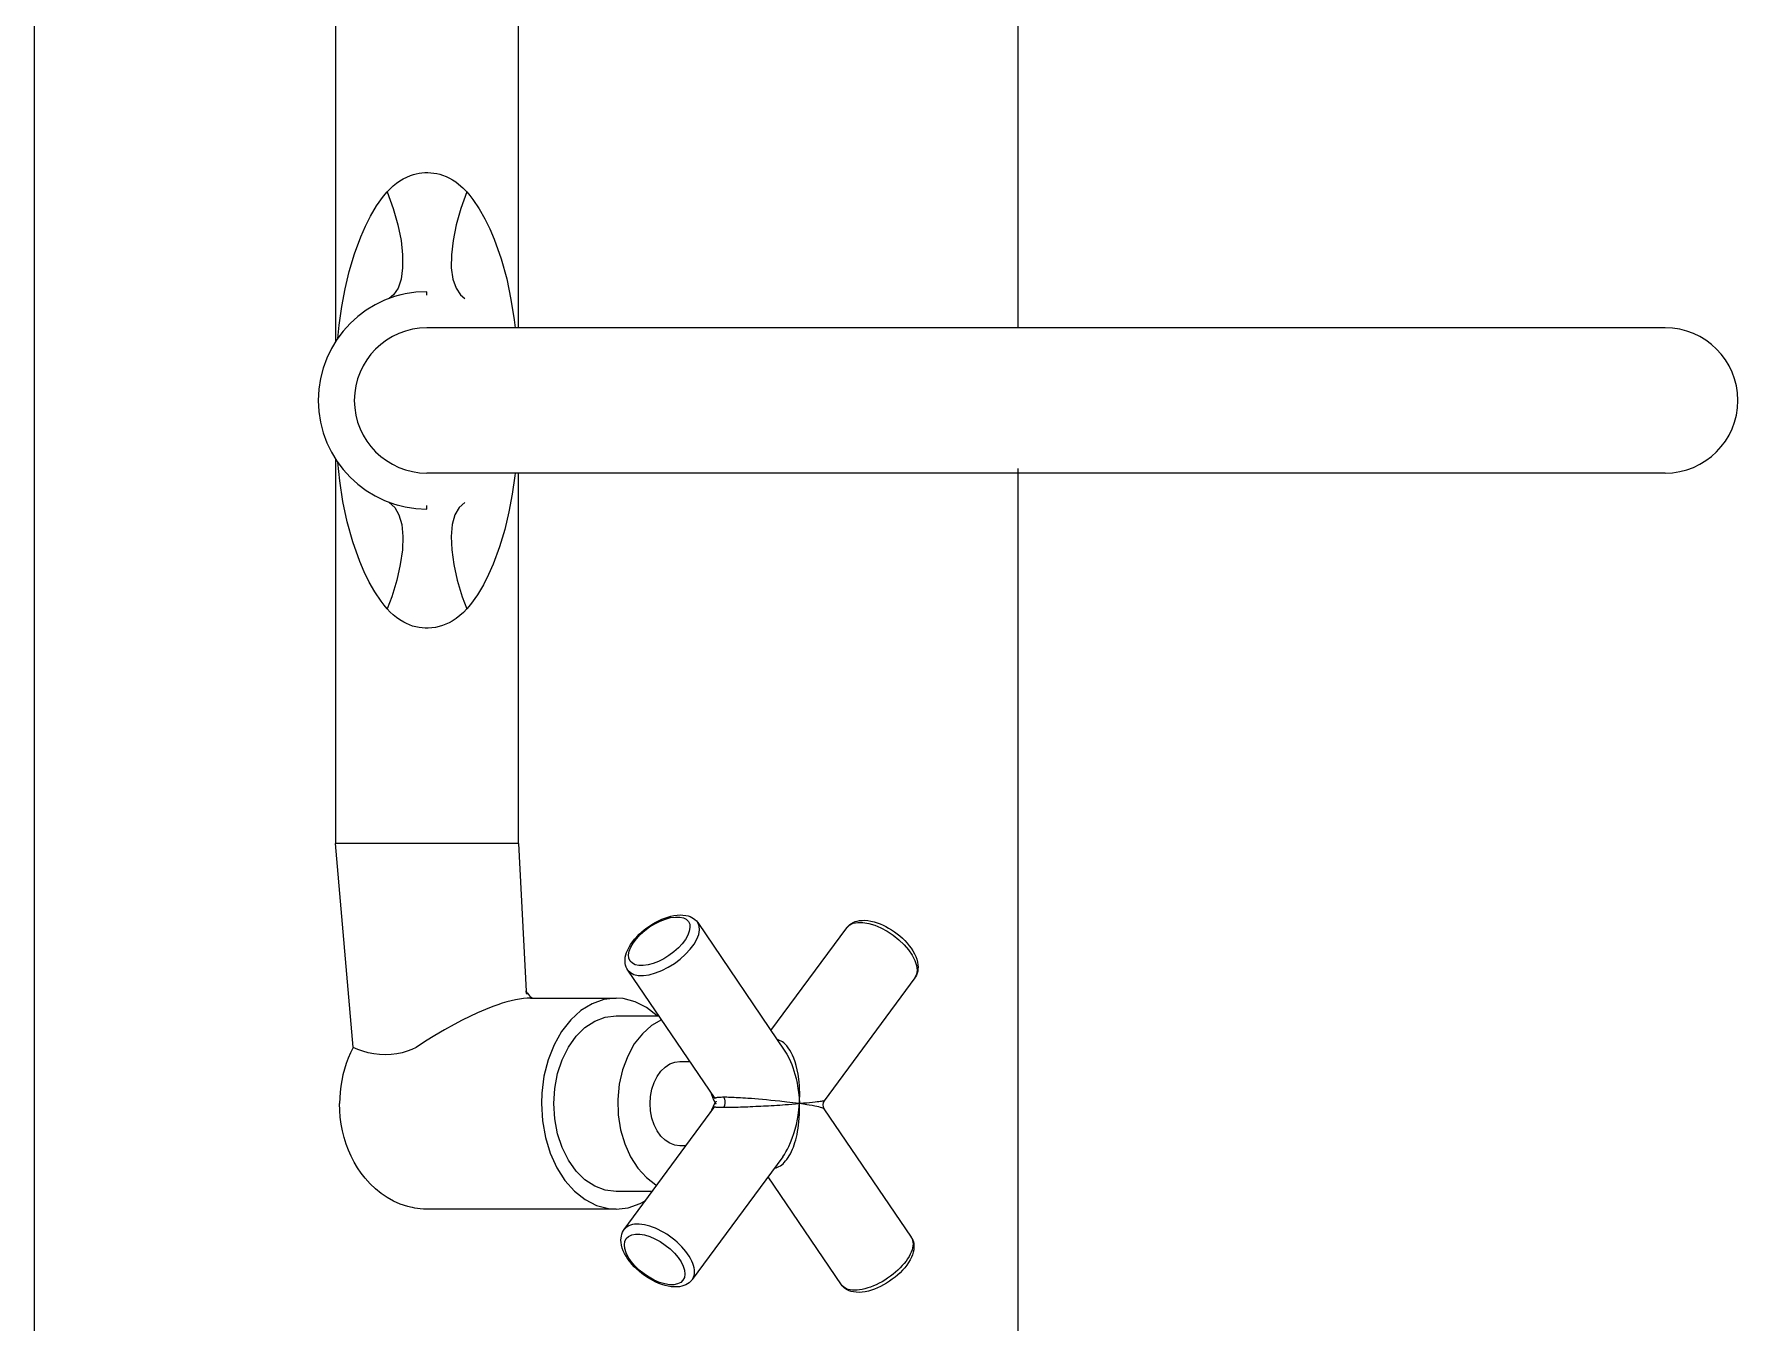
# Model space of a CAD drawing. Header units: inches. Extents: x 2 to 116, y 2 to 108.
# Drawn here: x 47.6701 to 47.913, y 44.6621 to 44.8454 of the extents above; entities that cross this region are included whole.
import ezdxf

# ---------------------------------------------------------------- set-up
doc = ezdxf.new("R2010")
doc.units = ezdxf.units.IN
doc.header["$MEASUREMENT"] = 0
doc.layers.add('14 LOUÇAS - METAIS - BANCADAS', color=252, linetype='Continuous', lineweight=9)
doc.layers.add('PLANTA TUGS_TUES', color=7, linetype='Continuous')

# ---------------------------------------------------------------- blocks, each defined once
blk = doc.blocks.new('CUBA COZ. 02')
at = {"layer": '14 LOUÇAS - METAIS - BANCADAS', "ltscale": 3.5}
for p, q in [((-0.01033, 0.21245), (-0.01033, 0.03645)), ((0.01032, 0.03645), (0.01032, 0.21245)), ((-0.19532, 0.12042), (-0.01033, 0.12042)), ((0.00968, 0.12042), (0.19468, 0.12042)), ((0.07682, 0.10438), (0.07718, 0.1047)), ((0.07718, 0.1047), (0.07754, 0.105)), ((0.0774, 0.10427), (0.07814, 0.10491)), ((0.07754, 0.105), (0.07791, 0.10527)), ((0.07791, 0.10527), (0.07829, 0.10552)), ((0.07814, 0.10491), (0.07889, 0.10542)), ((0.07829, 0.10552), (0.07868, 0.10574)), ((0.07868, 0.10574), (0.07907, 0.10592)), ((0.07889, 0.10542), (0.07964, 0.1058)), ((0.07907, 0.10592), (0.07947, 0.10607)), ((0.07947, 0.10607), (0.07987, 0.10618)), ((0.07964, 0.1058), (0.08035, 0.10604)), ((0.07987, 0.10618), (0.08026, 0.10624)), ((0.08026, 0.10624), (0.08059, 0.10626)), ((0.08035, 0.10604), (0.081, 0.10612)), ((0.08059, 0.10626), (0.0809, 0.10624)), ((0.0809, 0.10624), (0.08118, 0.1062)), ((0.081, 0.10612), (0.08158, 0.10604)), ((0.08118, 0.1062), (0.08144, 0.10612)), ((0.08144, 0.10612), (0.08171, 0.10602)), ((0.08158, 0.10604), (0.08207, 0.1058)), ((0.08171, 0.10602), (0.08195, 0.10589)), ((0.08195, 0.10589), (0.08204, 0.10583)), ((0.08204, 0.10583), (0.0821, 0.10579)), ((0.08207, 0.1058), (0.0821, 0.10579)), ((0.0821, 0.10579), (0.09958, 0.0929)), ((0.10073, 0.09288), (0.119, 0.10528)), ((0.119, 0.10528), (0.11906, 0.10532)), ((0.119, 0.10528), (0.11902, 0.10529)), ((0.11902, 0.10529), (0.11922, 0.1054)), ((0.11906, 0.10532), (0.11918, 0.10539)), ((0.11918, 0.10539), (0.11941, 0.10549)), ((0.11922, 0.1054), (0.11944, 0.10548)), ((0.11941, 0.10549), (0.11965, 0.10558)), ((0.11944, 0.10548), (0.11968, 0.10553)), ((0.11965, 0.10558), (0.1199, 0.10564)), ((0.11968, 0.10553), (0.11994, 0.10555)), ((0.1199, 0.10564), (0.12018, 0.10567)), ((0.11994, 0.10555), (0.12021, 0.10553)), ((0.12018, 0.10567), (0.12047, 0.10567)), ((0.12021, 0.10553), (0.1205, 0.10548)), ((0.12047, 0.10567), (0.12079, 0.10564)), ((0.1205, 0.10548), (0.12079, 0.1054)), ((0.12079, 0.10564), (0.12112, 0.10557)), ((0.12079, 0.1054), (0.1211, 0.10529)), ((0.1211, 0.10529), (0.12141, 0.10515)), ((0.12112, 0.10557), (0.12148, 0.10547)), ((0.12141, 0.10515), (0.12173, 0.10497)), ((0.12148, 0.10547), (0.12185, 0.10532)), ((0.12173, 0.10497), (0.12206, 0.10477)), ((0.12185, 0.10532), (0.12223, 0.10512)), ((0.12206, 0.10477), (0.12238, 0.10455)), ((0.12223, 0.10512), (0.12261, 0.1049)), ((0.12238, 0.10455), (0.12271, 0.10429)), ((0.12261, 0.1049), (0.12299, 0.10464)), ((0.12299, 0.10464), (0.12335, 0.10435)), ((0.0748, 0.10165), (0.07503, 0.10207)), ((0.07503, 0.10207), (0.07529, 0.10249)), ((0.07529, 0.10249), (0.07556, 0.1029)), ((0.07546, 0.10185), (0.07604, 0.10272)), ((0.07556, 0.1029), (0.07585, 0.10329)), ((0.07585, 0.10329), (0.07616, 0.10367)), ((0.07604, 0.10272), (0.07669, 0.10354)), ((0.07616, 0.10367), (0.07649, 0.10403)), ((0.07649, 0.10403), (0.07682, 0.10438)), ((0.07669, 0.10354), (0.0774, 0.10427)), ((0.12271, 0.10429), (0.12303, 0.10401)), ((0.12303, 0.10401), (0.12335, 0.10371)), ((0.12335, 0.10435), (0.1237, 0.10404)), ((0.12335, 0.10371), (0.12367, 0.10339)), ((0.12367, 0.10339), (0.12397, 0.10305)), ((0.1237, 0.10404), (0.12405, 0.1037)), ((0.12397, 0.10305), (0.12427, 0.10269)), ((0.12405, 0.1037), (0.12437, 0.10335)), ((0.12427, 0.10269), (0.12455, 0.10232)), ((0.12437, 0.10335), (0.12469, 0.10298)), ((0.12455, 0.10232), (0.12482, 0.10193)), ((0.12469, 0.10298), (0.12498, 0.10259)), ((0.12498, 0.10259), (0.12526, 0.10219)), ((0.12526, 0.10219), (0.12553, 0.10178)), ((0.07404, 0.09955), (0.07414, 0.09999)), ((0.07414, 0.09999), (0.07428, 0.10043)), ((0.07428, 0.10043), (0.07444, 0.10088)), ((0.07436, 0.09924), (0.07462, 0.10011)), ((0.07444, 0.10088), (0.07462, 0.10129)), ((0.07462, 0.10129), (0.07467, 0.10139)), ((0.07462, 0.10011), (0.07498, 0.10096)), ((0.07467, 0.10139), (0.0748, 0.10165)), ((0.07498, 0.10096), (0.07546, 0.10185)), ((0.12482, 0.10193), (0.12508, 0.10153)), ((0.12508, 0.10153), (0.12532, 0.10113)), ((0.12532, 0.10113), (0.12554, 0.10072)), ((0.12553, 0.10178), (0.12577, 0.10136)), ((0.12554, 0.10072), (0.12574, 0.10031)), ((0.12574, 0.10031), (0.12592, 0.0999)), ((0.12577, 0.10136), (0.12599, 0.10093)), ((0.12592, 0.0999), (0.12608, 0.09949)), ((0.12599, 0.10093), (0.12619, 0.1005)), ((0.12619, 0.1005), (0.12637, 0.10006)), ((0.12637, 0.10006), (0.12652, 0.09963)), ((0.12652, 0.09963), (0.12664, 0.09919)), ((0.07393, 0.0987), (0.07397, 0.09912)), ((0.07394, 0.09831), (0.07393, 0.0987)), ((0.07397, 0.09794), (0.07394, 0.09831)), ((0.07397, 0.09912), (0.07404, 0.09955)), ((0.07403, 0.09761), (0.07397, 0.09794)), ((0.07412, 0.09731), (0.07403, 0.09761)), ((0.07424, 0.09703), (0.07412, 0.09731)), ((0.07422, 0.09768), (0.07423, 0.09842)), ((0.07435, 0.09704), (0.07422, 0.09768)), ((0.07423, 0.09842), (0.07436, 0.09924)), ((0.12608, 0.09949), (0.12621, 0.09909)), ((0.12621, 0.09909), (0.12632, 0.0987)), ((0.12632, 0.0987), (0.12641, 0.09831)), ((0.12641, 0.09831), (0.12647, 0.09794)), ((0.12647, 0.09794), (0.12651, 0.09758)), ((0.12651, 0.09758), (0.12652, 0.09724)), ((0.12652, 0.09724), (0.12651, 0.09692)), ((0.12664, 0.09919), (0.12674, 0.09875)), ((0.12674, 0.09875), (0.1268, 0.09832)), ((0.12682, 0.09747), (0.12678, 0.09708)), ((0.1268, 0.09832), (0.12683, 0.09789)), ((0.12683, 0.09789), (0.12682, 0.09747)), ((0.07437, 0.09679), (0.07424, 0.09703)), ((0.07461, 0.09651), (0.07435, 0.09704)), ((0.07453, 0.09657), (0.07437, 0.09679)), ((0.0747, 0.09637), (0.07453, 0.09657)), ((0.07498, 0.09613), (0.07461, 0.09651)), ((0.0749, 0.09619), (0.0747, 0.09637)), ((0.07498, 0.09613), (0.0749, 0.09619)), ((0.08961, 0.08534), (0.07498, 0.09613)), ((0.12574, 0.09535), (0.11039, 0.08493)), ((0.1259, 0.09548), (0.12574, 0.09535)), ((0.12579, 0.09539), (0.12574, 0.09535)), ((0.126, 0.09555), (0.12579, 0.09539)), ((0.12606, 0.09565), (0.1259, 0.09548)), ((0.12619, 0.09575), (0.126, 0.09555)), ((0.1262, 0.09585), (0.12606, 0.09565)), ((0.12634, 0.09596), (0.12619, 0.09575)), ((0.12632, 0.09608), (0.1262, 0.09585)), ((0.12641, 0.09633), (0.12632, 0.09608)), ((0.12648, 0.09619), (0.12634, 0.09596)), ((0.12647, 0.09661), (0.12641, 0.09633)), ((0.12651, 0.09692), (0.12647, 0.09661)), ((0.1266, 0.09645), (0.12648, 0.09619)), ((0.1267, 0.09675), (0.1266, 0.09645)), ((0.12678, 0.09708), (0.1267, 0.09675)), ((0.09958, 0.0929), (0.0996, 0.09286)), ((0.0996, 0.09286), (0.09963, 0.09277)), ((0.09963, 0.09277), (0.09966, 0.09262)), ((0.09966, 0.09262), (0.09968, 0.09249)), ((0.09968, 0.09249), (0.09971, 0.09233)), ((0.09971, 0.09233), (0.09973, 0.09214)), ((0.10053, 0.0924), (0.10047, 0.09216)), ((0.10058, 0.09258), (0.10053, 0.0924)), ((0.10062, 0.0927), (0.10058, 0.09258)), ((0.10066, 0.09279), (0.10062, 0.0927)), ((0.1007, 0.09285), (0.10066, 0.09279)), ((0.10073, 0.09288), (0.1007, 0.09285)), ((0.09973, 0.09214), (0.09976, 0.09191)), ((0.09976, 0.09191), (0.0998, 0.09161)), ((0.0998, 0.09161), (0.09984, 0.09124)), ((0.09984, 0.09124), (0.09988, 0.09081)), ((0.09988, 0.09081), (0.09991, 0.09045)), ((0.09991, 0.09045), (0.09995, 0.08998)), ((0.09995, 0.08998), (0.1, 0.08938)), ((0.10009, 0.08998), (0.1, 0.08938)), ((0.10016, 0.09045), (0.10009, 0.08998)), ((0.10021, 0.09078), (0.10016, 0.09045)), ((0.10028, 0.09121), (0.10021, 0.09078)), ((0.10035, 0.09157), (0.10028, 0.09121)), ((0.10041, 0.09187), (0.10035, 0.09157)), ((0.10047, 0.09216), (0.10041, 0.09187)), ((0.09178, 0.08759), (0.09154, 0.08736)), ((0.09206, 0.08781), (0.09178, 0.08759)), ((0.09238, 0.08803), (0.09206, 0.08781)), ((0.09273, 0.08823), (0.09238, 0.08803)), ((0.09254, 0.08732), (0.09297, 0.0876)), ((0.09312, 0.08842), (0.09273, 0.08823)), ((0.09297, 0.0876), (0.09347, 0.08787)), ((0.09355, 0.0886), (0.09312, 0.08842)), ((0.09347, 0.08787), (0.09402, 0.08812)), ((0.09403, 0.08877), (0.09355, 0.0886)), ((0.09402, 0.08812), (0.09442, 0.08829)), ((0.09457, 0.08893), (0.09403, 0.08877)), ((0.09442, 0.08829), (0.09486, 0.08845)), ((0.09517, 0.08908), (0.09457, 0.08893)), ((0.09486, 0.08845), (0.09532, 0.08861)), ((0.09582, 0.0892), (0.09517, 0.08908)), ((0.09532, 0.08861), (0.09582, 0.08875)), ((0.09652, 0.0893), (0.09582, 0.0892)), ((0.09582, 0.08875), (0.09643, 0.08891)), ((0.09643, 0.08891), (0.09711, 0.08905)), ((0.09696, 0.08935), (0.09652, 0.0893)), ((0.09744, 0.08939), (0.09696, 0.08935)), ((0.09711, 0.08905), (0.09785, 0.08918)), ((0.09796, 0.08942), (0.09744, 0.08939)), ((0.09785, 0.08918), (0.09843, 0.08926)), ((0.09841, 0.08943), (0.09796, 0.08942)), ((0.09885, 0.08943), (0.09841, 0.08943)), ((0.09843, 0.08926), (0.09914, 0.08933)), ((0.09938, 0.08941), (0.09885, 0.08943)), ((0.09914, 0.08933), (0.1, 0.08938)), ((0.1, 0.08938), (0.09938, 0.08941)), ((0.09978, 0.08762), (0.09973, 0.08725)), ((0.09983, 0.08803), (0.09978, 0.08762)), ((0.09988, 0.08846), (0.09983, 0.08803)), ((0.09994, 0.08891), (0.09988, 0.08846)), ((0.1, 0.08938), (0.09994, 0.08891)), ((0.10076, 0.0894), (0.1, 0.08938)), ((0.1009, 0.0893), (0.1, 0.08938)), ((0.10004, 0.08883), (0.1, 0.08938)), ((0.10008, 0.08831), (0.10004, 0.08883)), ((0.10011, 0.08782), (0.10008, 0.08831)), ((0.10014, 0.08737), (0.10011, 0.08782)), ((0.10144, 0.08938), (0.10076, 0.0894)), ((0.10163, 0.0892), (0.1009, 0.0893)), ((0.10206, 0.08935), (0.10144, 0.08938)), ((0.10219, 0.08911), (0.10163, 0.0892)), ((0.1026, 0.08931), (0.10206, 0.08935)), ((0.10295, 0.08895), (0.10219, 0.08911)), ((0.10308, 0.08926), (0.1026, 0.08931)), ((0.10364, 0.08878), (0.10295, 0.08895)), ((0.10349, 0.0892), (0.10308, 0.08926)), ((0.10394, 0.08913), (0.10349, 0.0892)), ((0.10426, 0.0886), (0.10364, 0.08878)), ((0.10437, 0.08905), (0.10394, 0.08913)), ((0.10492, 0.08838), (0.10426, 0.0886)), ((0.10477, 0.08896), (0.10437, 0.08905)), ((0.10516, 0.08886), (0.10477, 0.08896)), ((0.10553, 0.08814), (0.10492, 0.08838)), ((0.10552, 0.08875), (0.10516, 0.08886)), ((0.10586, 0.08864), (0.10552, 0.08875)), ((0.10608, 0.0879), (0.10553, 0.08814)), ((0.10618, 0.08853), (0.10586, 0.08864)), ((0.10649, 0.08769), (0.10608, 0.0879)), ((0.10647, 0.08841), (0.10618, 0.08853)), ((0.10681, 0.08826), (0.10647, 0.08841)), ((0.10687, 0.08747), (0.10649, 0.08769)), ((0.10712, 0.08811), (0.10681, 0.08826)), ((0.10722, 0.08725), (0.10687, 0.08747)), ((0.10741, 0.08795), (0.10712, 0.08811)), ((0.10768, 0.08778), (0.10741, 0.08795)), ((0.10793, 0.0876), (0.10768, 0.08778)), ((0.10815, 0.08743), (0.10793, 0.0876)), ((0.07426, 0.07493), (0.09254, 0.08732)), ((0.09092, 0.08638), (0.09087, 0.08619)), ((0.091, 0.08658), (0.09092, 0.08638)), ((0.0911, 0.08678), (0.091, 0.08658)), ((0.09122, 0.08698), (0.0911, 0.08678)), ((0.09137, 0.08717), (0.09122, 0.08698)), ((0.09154, 0.08736), (0.09137, 0.08717)), ((0.09953, 0.08533), (0.09947, 0.08472)), ((0.09959, 0.08596), (0.09953, 0.08533)), ((0.09966, 0.08661), (0.09959, 0.08596)), ((0.09969, 0.08691), (0.09966, 0.08661)), ((0.09973, 0.08725), (0.09969, 0.08691)), ((0.10017, 0.08696), (0.10014, 0.08737)), ((0.1002, 0.0866), (0.10017, 0.08696)), ((0.10022, 0.08619), (0.1002, 0.0866)), ((0.10024, 0.08579), (0.10022, 0.08619)), ((0.10027, 0.08539), (0.10024, 0.08579)), ((0.10029, 0.08501), (0.10027, 0.08539)), ((0.10031, 0.08463), (0.10029, 0.08501)), ((0.10754, 0.08703), (0.10722, 0.08725)), ((0.10754, 0.08703), (0.12502, 0.07415)), ((0.10836, 0.08724), (0.10815, 0.08743)), ((0.10854, 0.08706), (0.10836, 0.08724)), ((0.1087, 0.08687), (0.10854, 0.08706)), ((0.10883, 0.08668), (0.1087, 0.08687)), ((0.10895, 0.08648), (0.10883, 0.08668)), ((0.10904, 0.08629), (0.10895, 0.08648)), ((0.10912, 0.08609), (0.10904, 0.08629)), ((0.10917, 0.0859), (0.10912, 0.08609)), ((0.10918, 0.08583), (0.10917, 0.0859)), ((0.09933, 0.08307), (0.09929, 0.08256)), ((0.09937, 0.08359), (0.09933, 0.08307)), ((0.09942, 0.08414), (0.09937, 0.08359)), ((0.09947, 0.08472), (0.09942, 0.08414)), ((0.10033, 0.08427), (0.10031, 0.08463)), ((0.10035, 0.08392), (0.10033, 0.08427)), ((0.10036, 0.08358), (0.10035, 0.08392)), ((0.10038, 0.08318), (0.10036, 0.08358)), ((0.1004, 0.08279), (0.10038, 0.08318)), ((0.10041, 0.08241), (0.1004, 0.08279)), ((0.09915, 0.0804), (0.09914, 0.0801)), ((0.09917, 0.0807), (0.09915, 0.0804)), ((0.09919, 0.08103), (0.09917, 0.0807)), ((0.09921, 0.08136), (0.09919, 0.08103)), ((0.09923, 0.08171), (0.09921, 0.08136)), ((0.09925, 0.08206), (0.09923, 0.08171)), ((0.09929, 0.08256), (0.09925, 0.08206)), ((0.10043, 0.08205), (0.10041, 0.08241)), ((0.10044, 0.08169), (0.10043, 0.08205)), ((0.10045, 0.08134), (0.10044, 0.08169)), ((0.10047, 0.08101), (0.10045, 0.08134)), ((0.10048, 0.08068), (0.10047, 0.08101)), ((0.10049, 0.08038), (0.10048, 0.08068)), ((0.10049, 0.08008), (0.10049, 0.08038)), ((0.09911, 0.07931), (0.0991, 0.07907)), ((0.0991, 0.07907), (0.0991, 0.07885)), ((0.0991, 0.07885), (0.0991, 0.07865)), ((0.09915, 0.07868), (0.0991, 0.07865)), ((0.0991, 0.07865), (0.0991, 0.07846)), ((0.0991, 0.07846), (0.09911, 0.07828)), ((0.09912, 0.07956), (0.09911, 0.07931)), ((0.09911, 0.07828), (0.09911, 0.07812)), ((0.09911, 0.07812), (0.09912, 0.07797)), ((0.09913, 0.07982), (0.09912, 0.07956)), ((0.09912, 0.07797), (0.09913, 0.07784)), ((0.09914, 0.0801), (0.09913, 0.07982)), ((0.09913, 0.07784), (0.09914, 0.07772)), ((0.09914, 0.07772), (0.09915, 0.07762)), ((0.09921, 0.07871), (0.09915, 0.07868)), ((0.09927, 0.07874), (0.09921, 0.07871)), ((0.09934, 0.07877), (0.09927, 0.07874)), ((0.09941, 0.07879), (0.09934, 0.07877)), ((0.09948, 0.07881), (0.09941, 0.07879)), ((0.09956, 0.07883), (0.09948, 0.07881)), ((0.09964, 0.07884), (0.09956, 0.07883)), ((0.09972, 0.07884), (0.09964, 0.07884)), ((0.0998, 0.07885), (0.09972, 0.07884)), ((0.09988, 0.07884), (0.0998, 0.07885)), ((0.09996, 0.07884), (0.09988, 0.07884)), ((0.10004, 0.07882), (0.09996, 0.07884)), ((0.10011, 0.07881), (0.10004, 0.07882)), ((0.10018, 0.07879), (0.10011, 0.07881)), ((0.10025, 0.07877), (0.10018, 0.07879)), ((0.10031, 0.07874), (0.10025, 0.07877)), ((0.10037, 0.07872), (0.10031, 0.07874)), ((0.10042, 0.07869), (0.10037, 0.07872)), ((0.10047, 0.07866), (0.10042, 0.07869)), ((0.10052, 0.07863), (0.10047, 0.07866)), ((0.1005, 0.0798), (0.10049, 0.08008)), ((0.10049, 0.0777), (0.1005, 0.07782)), ((0.10051, 0.07954), (0.1005, 0.0798)), ((0.1005, 0.07782), (0.10051, 0.07795)), ((0.10051, 0.07929), (0.10051, 0.07954)), ((0.10052, 0.07905), (0.10051, 0.07929)), ((0.10051, 0.07826), (0.10052, 0.07844)), ((0.10051, 0.0781), (0.10051, 0.07826)), ((0.10051, 0.07795), (0.10051, 0.0781)), ((0.10052, 0.07883), (0.10052, 0.07905)), ((0.10052, 0.07863), (0.10052, 0.07883)), ((0.10052, 0.07844), (0.10052, 0.07863)), ((0.09927, 0.0774), (0.081, 0.065)), ((0.09839, 0.07679), (0.0987, 0.07688)), ((0.0987, 0.07688), (0.09908, 0.07701)), ((0.09908, 0.07701), (0.09948, 0.07719)), ((0.09915, 0.07762), (0.09917, 0.07754)), ((0.09917, 0.07754), (0.09919, 0.07747)), ((0.09919, 0.07747), (0.09921, 0.07742)), ((0.09921, 0.07742), (0.09923, 0.0774)), ((0.09923, 0.0774), (0.09925, 0.07739)), ((0.09925, 0.07739), (0.09927, 0.07739)), ((0.09927, 0.07739), (0.09927, 0.07739)), ((0.09948, 0.07719), (0.09988, 0.0774)), ((0.09967, 0.07756), (0.0997, 0.07754)), ((0.0997, 0.07754), (0.09973, 0.07752)), ((0.09973, 0.07752), (0.09977, 0.07749)), ((0.09977, 0.07749), (0.09981, 0.07746)), ((0.09981, 0.07746), (0.09984, 0.07743)), ((0.09984, 0.07743), (0.09988, 0.0774)), ((0.09988, 0.0774), (0.09991, 0.07743)), ((0.1, 0.07732), (0.09988, 0.0774)), ((0.09991, 0.07743), (0.09995, 0.07746)), ((0.09995, 0.07746), (0.09998, 0.07749)), ((0.09998, 0.07749), (0.10002, 0.07751)), ((0.1, 0.07732), (0.10039, 0.07712)), ((0.10002, 0.07751), (0.10005, 0.07754)), ((0.10005, 0.07754), (0.10006, 0.07754)), ((0.10039, 0.07712), (0.10077, 0.07695)), ((0.10042, 0.07737), (0.10043, 0.07737)), ((0.1179, 0.06449), (0.10042, 0.07737)), ((0.10043, 0.07737), (0.10044, 0.07738)), ((0.10044, 0.07738), (0.10046, 0.07741)), ((0.10046, 0.07741), (0.10047, 0.07745)), ((0.10047, 0.07745), (0.10048, 0.07752)), ((0.10048, 0.07752), (0.10049, 0.0776)), ((0.10049, 0.0776), (0.10049, 0.0777)), ((0.10077, 0.07695), (0.10114, 0.07681)), ((0.10114, 0.07681), (0.1012, 0.0768)), ((0.07318, 0.07284), (0.07323, 0.07324)), ((0.07323, 0.07324), (0.07331, 0.07356)), ((0.07331, 0.07356), (0.07341, 0.07385)), ((0.07341, 0.07385), (0.07353, 0.07411)), ((0.07346, 0.07237), (0.07358, 0.07289)), ((0.07353, 0.07411), (0.07367, 0.07434)), ((0.07358, 0.07289), (0.07379, 0.07331)), ((0.07367, 0.07434), (0.07383, 0.07454)), ((0.07379, 0.07331), (0.0741, 0.07361)), ((0.07383, 0.07454), (0.07402, 0.07474)), ((0.07402, 0.07474), (0.07421, 0.07489)), ((0.0741, 0.07361), (0.0745, 0.07379)), ((0.07421, 0.07489), (0.07426, 0.07493)), ((0.07474, 0.07514), (0.07426, 0.07493)), ((0.07426, 0.07493), (0.07426, 0.07493)), ((0.0745, 0.07379), (0.07496, 0.07383)), ((0.0753, 0.07519), (0.07474, 0.07514)), ((0.07496, 0.07383), (0.07549, 0.07374)), ((0.07593, 0.07509), (0.0753, 0.07519)), ((0.07549, 0.07374), (0.07606, 0.07353)), ((0.07661, 0.07483), (0.07593, 0.07509)), ((0.07606, 0.07353), (0.07666, 0.07319)), ((0.07733, 0.07442), (0.07661, 0.07483)), ((0.07666, 0.07319), (0.07726, 0.07273)), ((0.07805, 0.07387), (0.07733, 0.07442)), ((0.07876, 0.07321), (0.07805, 0.07387)), ((0.07944, 0.07245), (0.07876, 0.07321)), ((0.094, 0.07241), (0.094, 0.07382)), ((0.106, 0.07326), (0.106, 0.07241)), ((0.12069, 0.07297), (0.12035, 0.07267)), ((0.12102, 0.07324), (0.12069, 0.07297)), ((0.12136, 0.07349), (0.12102, 0.07324)), ((0.1217, 0.07372), (0.12136, 0.07349)), ((0.12204, 0.07392), (0.1217, 0.07372)), ((0.12238, 0.07409), (0.12204, 0.07392)), ((0.12271, 0.07423), (0.12238, 0.07409)), ((0.12249, 0.07256), (0.12311, 0.07287)), ((0.12303, 0.07434), (0.12271, 0.07423)), ((0.12334, 0.07442), (0.12303, 0.07434)), ((0.12311, 0.07287), (0.1237, 0.07305)), ((0.12364, 0.07446), (0.12334, 0.07442)), ((0.12393, 0.07448), (0.12364, 0.07446)), ((0.1237, 0.07305), (0.12424, 0.07311)), ((0.1242, 0.07446), (0.12393, 0.07448)), ((0.12445, 0.07442), (0.1242, 0.07446)), ((0.12424, 0.07311), (0.12472, 0.07304)), ((0.12469, 0.07434), (0.12445, 0.07442)), ((0.12491, 0.07423), (0.12469, 0.07434)), ((0.12472, 0.07304), (0.12512, 0.07283)), ((0.12502, 0.07415), (0.12491, 0.07423)), ((0.12502, 0.07415), (0.1251, 0.07409)), ((0.1251, 0.07409), (0.1253, 0.07391)), ((0.1253, 0.07391), (0.12547, 0.07371)), ((0.12547, 0.07371), (0.12563, 0.07349)), ((0.12563, 0.07349), (0.12576, 0.07324)), ((0.12576, 0.07324), (0.12588, 0.07297)), ((0.12588, 0.07297), (0.12597, 0.07267)), ((0.07317, 0.07242), (0.07318, 0.07284)), ((0.0732, 0.072), (0.07317, 0.07242)), ((0.07326, 0.07156), (0.0732, 0.072)), ((0.07335, 0.07113), (0.07326, 0.07156)), ((0.07347, 0.07069), (0.07335, 0.07113)), ((0.07346, 0.07176), (0.07346, 0.07237)), ((0.07355, 0.07108), (0.07346, 0.07176)), ((0.07362, 0.07025), (0.07347, 0.07069)), ((0.07375, 0.07035), (0.07355, 0.07108)), ((0.07726, 0.07273), (0.07785, 0.07218)), ((0.07785, 0.07218), (0.07842, 0.07154)), ((0.07842, 0.07154), (0.07893, 0.07085)), ((0.07893, 0.07085), (0.07939, 0.07011)), ((0.08006, 0.07161), (0.07944, 0.07245)), ((0.08061, 0.07072), (0.08006, 0.07161)), ((0.08107, 0.06981), (0.08061, 0.07072)), ((0.09409, 0.07167), (0.094, 0.07241)), ((0.09436, 0.07096), (0.09409, 0.07167)), ((0.0948, 0.07029), (0.09436, 0.07096)), ((0.10564, 0.07096), (0.1052, 0.07029)), ((0.10591, 0.07167), (0.10564, 0.07096)), ((0.106, 0.07241), (0.10591, 0.07167)), ((0.11858, 0.07052), (0.11833, 0.07013)), ((0.11884, 0.07091), (0.11858, 0.07052)), ((0.11912, 0.07129), (0.11884, 0.07091)), ((0.11941, 0.07166), (0.11912, 0.07129)), ((0.11971, 0.07202), (0.11941, 0.07166)), ((0.12003, 0.07235), (0.11971, 0.07202)), ((0.12035, 0.07267), (0.12003, 0.07235)), ((0.1201, 0.07032), (0.12065, 0.071)), ((0.12065, 0.071), (0.12124, 0.07161)), ((0.12124, 0.07161), (0.12186, 0.07213)), ((0.12186, 0.07213), (0.12249, 0.07256)), ((0.12512, 0.07283), (0.12543, 0.07251)), ((0.12543, 0.07251), (0.12564, 0.07207)), ((0.12575, 0.07092), (0.12563, 0.07024)), ((0.12564, 0.07207), (0.12575, 0.07154)), ((0.12575, 0.07154), (0.12575, 0.07092)), ((0.12596, 0.07073), (0.12586, 0.07029)), ((0.12603, 0.07116), (0.12596, 0.07073)), ((0.12597, 0.07267), (0.12603, 0.07233)), ((0.12603, 0.07233), (0.12606, 0.07197)), ((0.12607, 0.07157), (0.12603, 0.07116)), ((0.12606, 0.07197), (0.12607, 0.07157)), ((0.07379, 0.06982), (0.07362, 0.07025)), ((0.07404, 0.0696), (0.07375, 0.07035)), ((0.07399, 0.06938), (0.07379, 0.06982)), ((0.07421, 0.06896), (0.07399, 0.06938)), ((0.07443, 0.06884), (0.07404, 0.0696)), ((0.07445, 0.06853), (0.07421, 0.06896)), ((0.07488, 0.0681), (0.07443, 0.06884)), ((0.07471, 0.06812), (0.07445, 0.06853)), ((0.07499, 0.06772), (0.07471, 0.06812)), ((0.0754, 0.0674), (0.07488, 0.0681)), ((0.07939, 0.07011), (0.07977, 0.06935)), ((0.07977, 0.06935), (0.08007, 0.06859)), ((0.08007, 0.06859), (0.08026, 0.06787)), ((0.08142, 0.06891), (0.08107, 0.06981)), ((0.08166, 0.06803), (0.08142, 0.06891)), ((0.08177, 0.06722), (0.08166, 0.06803)), ((0.08749, 0.06918), (0.08631, 0.06766)), ((0.0875, 0.06332), (0.0875, 0.06941)), ((0.08806, 0.06979), (0.08889, 0.06836)), ((0.08889, 0.06836), (0.09005, 0.06706)), ((0.0954, 0.06968), (0.0948, 0.07029)), ((0.09614, 0.06916), (0.0954, 0.06968)), ((0.097, 0.06874), (0.09614, 0.06916)), ((0.09795, 0.06842), (0.097, 0.06874)), ((0.09896, 0.06823), (0.09795, 0.06842)), ((0.1, 0.06817), (0.09896, 0.06823)), ((0.10104, 0.06823), (0.1, 0.06817)), ((0.10205, 0.06842), (0.10104, 0.06823)), ((0.103, 0.06874), (0.10205, 0.06842)), ((0.10386, 0.06916), (0.103, 0.06874)), ((0.1046, 0.06968), (0.10386, 0.06916)), ((0.1052, 0.07029), (0.1046, 0.06968)), ((0.11051, 0.06763), (0.11153, 0.06899)), ((0.11153, 0.06899), (0.11161, 0.06913)), ((0.1125, 0.06847), (0.1125, 0.06332)), ((0.11742, 0.06812), (0.11731, 0.06773)), ((0.11756, 0.06851), (0.11742, 0.06812)), ((0.11772, 0.06892), (0.11756, 0.06851)), ((0.1179, 0.06932), (0.11772, 0.06892)), ((0.11811, 0.06972), (0.1179, 0.06932)), ((0.11833, 0.07013), (0.11811, 0.06972)), ((0.11867, 0.06738), (0.11889, 0.06811)), ((0.11889, 0.06811), (0.11921, 0.06886)), ((0.11921, 0.06886), (0.11962, 0.0696)), ((0.11962, 0.0696), (0.1201, 0.07032)), ((0.12469, 0.06802), (0.12421, 0.0673)), ((0.1251, 0.06876), (0.12469, 0.06802)), ((0.12497, 0.0682), (0.12471, 0.06778)), ((0.1252, 0.06863), (0.12497, 0.0682)), ((0.12542, 0.06951), (0.1251, 0.06876)), ((0.12533, 0.06889), (0.1252, 0.06863)), ((0.12538, 0.06899), (0.12533, 0.06889)), ((0.12556, 0.0694), (0.12538, 0.06899)), ((0.12563, 0.07024), (0.12542, 0.06951)), ((0.12572, 0.06984), (0.12556, 0.0694)), ((0.12586, 0.07029), (0.12572, 0.06984)), ((0.07529, 0.06733), (0.07499, 0.06772)), ((0.0756, 0.06696), (0.07529, 0.06733)), ((0.07597, 0.06677), (0.0754, 0.0674)), ((0.07592, 0.06661), (0.0756, 0.06696)), ((0.07626, 0.06627), (0.07592, 0.06661)), ((0.07656, 0.06621), (0.07597, 0.06677)), ((0.07662, 0.06595), (0.07626, 0.06627)), ((0.07716, 0.06576), (0.07656, 0.06621)), ((0.07698, 0.06566), (0.07662, 0.06595)), ((0.07735, 0.0654), (0.07698, 0.06566)), ((0.07776, 0.06542), (0.07716, 0.06576)), ((0.08002, 0.06564), (0.07972, 0.06534)), ((0.08024, 0.06605), (0.08002, 0.06564)), ((0.08035, 0.06658), (0.08024, 0.06605)), ((0.08026, 0.06787), (0.08036, 0.06719)), ((0.08036, 0.06719), (0.08035, 0.06658)), ((0.08137, 0.06536), (0.08163, 0.06586)), ((0.08163, 0.06586), (0.08176, 0.06649)), ((0.08176, 0.06649), (0.08177, 0.06722)), ((0.0855, 0.06603), (0.08507, 0.06432)), ((0.08631, 0.06766), (0.0855, 0.06603)), ((0.09005, 0.06706), (0.09151, 0.06592)), ((0.09151, 0.06592), (0.09324, 0.06498)), ((0.10757, 0.06537), (0.10918, 0.06641)), ((0.10918, 0.06641), (0.11051, 0.06763)), ((0.11421, 0.06673), (0.11376, 0.06754)), ((0.1148, 0.06505), (0.11421, 0.06673)), ((0.11714, 0.06662), (0.11713, 0.06629)), ((0.11713, 0.06629), (0.11715, 0.06597)), ((0.11717, 0.06698), (0.11714, 0.06662)), ((0.11715, 0.06597), (0.1172, 0.06567)), ((0.11723, 0.06735), (0.11717, 0.06698)), ((0.1172, 0.06567), (0.11728, 0.0654)), ((0.11731, 0.06773), (0.11723, 0.06735)), ((0.11856, 0.0667), (0.11867, 0.06738)), ((0.11856, 0.06608), (0.11856, 0.0667)), ((0.11866, 0.06555), (0.11856, 0.06608)), ((0.12307, 0.06601), (0.12245, 0.06549)), ((0.12282, 0.06558), (0.12246, 0.06528)), ((0.12318, 0.0659), (0.12282, 0.06558)), ((0.12366, 0.06662), (0.12307, 0.06601)), ((0.12351, 0.06624), (0.12318, 0.0659)), ((0.12384, 0.06661), (0.12351, 0.06624)), ((0.12421, 0.0673), (0.12366, 0.06662)), ((0.12415, 0.06698), (0.12384, 0.06661)), ((0.12444, 0.06738), (0.12415, 0.06698)), ((0.12471, 0.06778), (0.12444, 0.06738)), ((0.07773, 0.06517), (0.07735, 0.0654)), ((0.07811, 0.06498), (0.07773, 0.06517)), ((0.07833, 0.0652), (0.07776, 0.06542)), ((0.07849, 0.06482), (0.07811, 0.06498)), ((0.07885, 0.06511), (0.07833, 0.0652)), ((0.07885, 0.06471), (0.07849, 0.06482)), ((0.07932, 0.06516), (0.07885, 0.06511)), ((0.07918, 0.06464), (0.07885, 0.06471)), ((0.0795, 0.06461), (0.07918, 0.06464)), ((0.07972, 0.06534), (0.07932, 0.06516)), ((0.0798, 0.06461), (0.0795, 0.06461)), ((0.08007, 0.06463), (0.0798, 0.06461)), ((0.08033, 0.06469), (0.08007, 0.06463)), ((0.08057, 0.06477), (0.08033, 0.06469)), ((0.0808, 0.06488), (0.08057, 0.06477)), ((0.081, 0.065), (0.0808, 0.06488)), ((0.081, 0.065), (0.08137, 0.06536)), ((0.08507, 0.06432), (0.085, 0.06332)), ((0.085, 0.06332), (0.0852, 0.0616)), ((0.085, 0.05118), (0.085, 0.06332)), ((0.08769, 0.06179), (0.0875, 0.06332)), ((0.09324, 0.06498), (0.09517, 0.06426)), ((0.09517, 0.06426), (0.09724, 0.06379)), ((0.09724, 0.06379), (0.0994, 0.06358)), ((0.0994, 0.06358), (0.10158, 0.06364)), ((0.10158, 0.06364), (0.10371, 0.06397)), ((0.10371, 0.06397), (0.10572, 0.06455)), ((0.10572, 0.06455), (0.10757, 0.06537)), ((0.1125, 0.06332), (0.11231, 0.06179)), ((0.115, 0.06332), (0.1148, 0.06505)), ((0.11492, 0.06226), (0.115, 0.06332)), ((0.115, 0.06332), (0.115, 0.03645)), ((0.11728, 0.0654), (0.11738, 0.06515)), ((0.11738, 0.06515), (0.1175, 0.06492)), ((0.1175, 0.06492), (0.11765, 0.06472)), ((0.11765, 0.06472), (0.11782, 0.06455)), ((0.11782, 0.06455), (0.1179, 0.06449)), ((0.11805, 0.06439), (0.1179, 0.06449)), ((0.11829, 0.06426), (0.11805, 0.06439)), ((0.11856, 0.06415), (0.11829, 0.06426)), ((0.11882, 0.06408), (0.11856, 0.06415)), ((0.11888, 0.06511), (0.11866, 0.06555)), ((0.1191, 0.06404), (0.11882, 0.06408)), ((0.11919, 0.06478), (0.11888, 0.06511)), ((0.11941, 0.06402), (0.1191, 0.06404)), ((0.11959, 0.06458), (0.11919, 0.06478)), ((0.11974, 0.06404), (0.11941, 0.06402)), ((0.12007, 0.06451), (0.11959, 0.06458)), ((0.12013, 0.0641), (0.11974, 0.06404)), ((0.12061, 0.06457), (0.12007, 0.06451)), ((0.12053, 0.06421), (0.12013, 0.0641)), ((0.12093, 0.06435), (0.12053, 0.06421)), ((0.1212, 0.06475), (0.12061, 0.06457)), ((0.12132, 0.06454), (0.12093, 0.06435)), ((0.12182, 0.06506), (0.1212, 0.06475)), ((0.12171, 0.06476), (0.12132, 0.06454)), ((0.12209, 0.065), (0.12171, 0.06476)), ((0.12245, 0.06549), (0.12182, 0.06506)), ((0.12246, 0.06528), (0.12209, 0.065)), ((0.0852, 0.0616), (0.08579, 0.05992)), ((0.08825, 0.0603), (0.08769, 0.06179)), ((0.11231, 0.06179), (0.11175, 0.0603)), ((0.11448, 0.06056), (0.11492, 0.06226)), ((0.08579, 0.05992), (0.08677, 0.05833)), ((0.08677, 0.05833), (0.08809, 0.05688)), ((0.08917, 0.0589), (0.08825, 0.0603)), ((0.09042, 0.05764), (0.08917, 0.0589)), ((0.11083, 0.0589), (0.10958, 0.05764)), ((0.11175, 0.0603), (0.11083, 0.0589)), ((0.11246, 0.05742), (0.11365, 0.05893)), ((0.11365, 0.05893), (0.11448, 0.06056)), ((0.08809, 0.05688), (0.08973, 0.05559)), ((0.09197, 0.05655), (0.09042, 0.05764)), ((0.09375, 0.05567), (0.09197, 0.05655)), ((0.10803, 0.05655), (0.10625, 0.05567)), ((0.10958, 0.05764), (0.10803, 0.05655)), ((0.10912, 0.0549), (0.11093, 0.05606)), ((0.11093, 0.05606), (0.11246, 0.05742)), ((0.08973, 0.05559), (0.09165, 0.05451)), ((0.09165, 0.05451), (0.09378, 0.05367)), ((0.09572, 0.05502), (0.09375, 0.05567)), ((0.09378, 0.05367), (0.09609, 0.05308)), ((0.09783, 0.05462), (0.09572, 0.05502)), ((0.1, 0.05448), (0.09783, 0.05462)), ((0.10217, 0.05462), (0.1, 0.05448)), ((0.10428, 0.05502), (0.10217, 0.05462)), ((0.10625, 0.05567), (0.10428, 0.05502)), ((0.10481, 0.05328), (0.10706, 0.05397)), ((0.10706, 0.05397), (0.10912, 0.0549)), ((0.08454, 0.05091), (0.08466, 0.05102)), ((0.08466, 0.05102), (0.08475, 0.05112)), ((0.08475, 0.05112), (0.08484, 0.05125)), ((0.08484, 0.05125), (0.08494, 0.05139)), ((0.08494, 0.05139), (0.085, 0.05152)), ((0.085, 0.05152), (0.085, 0.05152)), ((0.085, 0.05118), (0.085, 0.05117)), ((0.085, 0.05117), (0.08502, 0.05068)), ((0.09609, 0.05308), (0.09849, 0.05277)), ((0.09849, 0.05277), (0.1, 0.05272)), ((0.1, 0.05272), (0.10244, 0.05286)), ((0.10244, 0.05286), (0.10481, 0.05328)), ((-0.01033, 0.04945), (-0.063, 0.04945)), ((-0.01437, 0.04839), (-0.01145, 0.04885)), ((-0.01145, 0.04885), (-0.01033, 0.04899)), ((0.063, 0.04945), (0.01032, 0.04945)), ((0.01033, 0.04899), (0.01071, 0.04895)), ((0.01071, 0.04895), (0.01333, 0.04857)), ((0.063, 0.04945), (0.08399, 0.05055)), ((0.063, 0.04945), (0.063, 0.02345)), ((0.08417, 0.05056), (0.08394, 0.05055)), ((0.08394, 0.05054), (0.08396, 0.05054)), ((0.08396, 0.05054), (0.08402, 0.05056)), ((0.08399, 0.05055), (0.08418, 0.05056)), ((0.08402, 0.05056), (0.0841, 0.0506)), ((0.0841, 0.0506), (0.08419, 0.05065)), ((0.08417, 0.05056), (0.08422, 0.05057)), ((0.08419, 0.05065), (0.0843, 0.05072)), ((0.08422, 0.05057), (0.08427, 0.05057)), ((0.08427, 0.05057), (0.08431, 0.05057)), ((0.0843, 0.05072), (0.08443, 0.05081)), ((0.08431, 0.05057), (0.08435, 0.05058)), ((0.08435, 0.05058), (0.08437, 0.05058)), ((0.08437, 0.05058), (0.08438, 0.05058)), ((0.08438, 0.05058), (0.0844, 0.05059)), ((0.0844, 0.05059), (0.08441, 0.05059)), ((0.08441, 0.05059), (0.08442, 0.05059)), ((0.08442, 0.05059), (0.08442, 0.05059)), ((0.08442, 0.05059), (0.08442, 0.05059)), ((0.08442, 0.05059), (0.08442, 0.05059)), ((0.08443, 0.05081), (0.08454, 0.05091)), ((0.08502, 0.05068), (0.08506, 0.05015)), ((0.08506, 0.05015), (0.08514, 0.0496)), ((0.08514, 0.0496), (0.08525, 0.04901)), ((0.08525, 0.04901), (0.08538, 0.0484)), ((-0.02292, 0.04601), (-0.02012, 0.047)), ((-0.02012, 0.047), (-0.01727, 0.04778)), ((-0.01727, 0.04778), (-0.01437, 0.04839)), ((0.01333, 0.04857), (0.01585, 0.0481)), ((0.01585, 0.0481), (0.01834, 0.0475)), ((0.01834, 0.0475), (0.02083, 0.04677)), ((0.02083, 0.04677), (0.02327, 0.04587)), ((0.08538, 0.0484), (0.08554, 0.04779)), ((0.08554, 0.04779), (0.08573, 0.04716)), ((0.08573, 0.04716), (0.08595, 0.0465)), ((0.08595, 0.0465), (0.08619, 0.04581)), ((-0.02857, 0.04299), (-0.02723, 0.04389)), ((-0.02723, 0.04389), (-0.02583, 0.04469)), ((-0.02583, 0.04469), (-0.02439, 0.04539)), ((-0.02439, 0.04539), (-0.02292, 0.04601)), ((0.02327, 0.04587), (0.02477, 0.04521)), ((0.02477, 0.04521), (0.02622, 0.04447)), ((0.02622, 0.04447), (0.02766, 0.04362)), ((0.08619, 0.04581), (0.0866, 0.04476)), ((0.0866, 0.04476), (0.08708, 0.04365)), ((-0.03076, 0.04095), (-0.03023, 0.04155)), ((-0.03023, 0.04155), (-0.02966, 0.0421)), ((-0.02966, 0.0421), (-0.02912, 0.04256)), ((-0.02966, 0.0421), (-0.02728, 0.04125)), ((-0.02912, 0.04256), (-0.02857, 0.04299)), ((-0.01499, 0.04123), (-0.0145, 0.04182)), ((0.0145, 0.04182), (0.01522, 0.04103)), ((0.02558, 0.04076), (0.02793, 0.04147)), ((0.02766, 0.04362), (0.02902, 0.04264)), ((0.02793, 0.04147), (0.02966, 0.0421)), ((0.02902, 0.04264), (0.02966, 0.0421)), ((0.02966, 0.0421), (0.03015, 0.04164)), ((0.03015, 0.04164), (0.0306, 0.04113)), ((0.08708, 0.04365), (0.08759, 0.04254)), ((0.08759, 0.04254), (0.08814, 0.04144)), ((0.08814, 0.04144), (0.08874, 0.04029)), ((-0.03202, 0.03867), (-0.03183, 0.03916)), ((-0.03183, 0.03916), (-0.03161, 0.03964)), ((-0.03161, 0.03964), (-0.03135, 0.04009)), ((-0.03135, 0.04009), (-0.03107, 0.04053)), ((-0.03107, 0.04053), (-0.03076, 0.04095)), ((-0.02728, 0.04125), (-0.02495, 0.0406)), ((-0.02495, 0.0406), (-0.02274, 0.04015)), ((-0.02274, 0.04015), (-0.02069, 0.03992)), ((-0.02069, 0.03992), (-0.01885, 0.03991)), ((-0.01885, 0.03991), (-0.01726, 0.04013)), ((-0.01726, 0.04013), (-0.01596, 0.04058)), ((-0.01596, 0.04058), (-0.01499, 0.04123)), ((0.01522, 0.04103), (0.01629, 0.04043)), ((0.01629, 0.04043), (0.01767, 0.04005)), ((0.01767, 0.04005), (0.01933, 0.03989)), ((0.01933, 0.03989), (0.02123, 0.03996)), ((0.02123, 0.03996), (0.02333, 0.04025)), ((0.02333, 0.04025), (0.02558, 0.04076)), ((0.0306, 0.04113), (0.03102, 0.04059)), ((0.03102, 0.04059), (0.0314, 0.04002)), ((0.0314, 0.04002), (0.03163, 0.03958)), ((0.03163, 0.03958), (0.03184, 0.03913)), ((0.03184, 0.03913), (0.03202, 0.03867)), ((0.08874, 0.04029), (0.08949, 0.03896)), ((0.08949, 0.03896), (0.09031, 0.03757)), ((-0.03239, 0.03658), (-0.03237, 0.037)), ((-0.03239, 0.03616), (-0.03239, 0.03658)), ((-0.03237, 0.037), (-0.03232, 0.03742)), ((-0.03232, 0.03742), (-0.03225, 0.03784)), ((-0.03225, 0.03784), (-0.03215, 0.03826)), ((-0.03215, 0.03826), (-0.03202, 0.03867)), ((-0.01496, 0.03645), (-0.01546, 0.03645)), ((0.01546, 0.03645), (0.01496, 0.03645)), ((0.03202, 0.03867), (0.03217, 0.03817)), ((0.03217, 0.03817), (0.03228, 0.03767)), ((0.03228, 0.03767), (0.03236, 0.03715)), ((0.03236, 0.03715), (0.03239, 0.03663)), ((0.03239, 0.03663), (0.03239, 0.03619)), ((0.09031, 0.03757), (0.09112, 0.03626)), ((0.115, 0.03645), (0.11499, 0.03595)), ((-0.03235, 0.03573), (-0.03239, 0.03616)), ((-0.0323, 0.03532), (-0.03235, 0.03573)), ((-0.03222, 0.03491), (-0.0323, 0.03532)), ((-0.03211, 0.03451), (-0.03222, 0.03491)), ((-0.03198, 0.03412), (-0.03211, 0.03451)), ((-0.03176, 0.03358), (-0.03198, 0.03412)), ((0.03208, 0.03441), (0.03192, 0.03397)), ((0.0322, 0.03486), (0.03208, 0.03441)), ((0.0323, 0.03532), (0.0322, 0.03486)), ((0.03236, 0.03575), (0.0323, 0.03532)), ((0.03239, 0.03619), (0.03236, 0.03575)), ((0.09112, 0.03626), (0.09201, 0.03491)), ((0.09201, 0.03491), (0.0923, 0.03429)), ((0.0923, 0.03429), (0.09255, 0.03362)), ((0.11473, 0.03409), (0.11463, 0.03372)), ((0.11479, 0.03438), (0.11473, 0.03409)), ((0.11485, 0.03471), (0.11479, 0.03438)), ((0.11491, 0.03508), (0.11485, 0.03471)), ((0.11496, 0.0355), (0.11491, 0.03508)), ((0.11499, 0.03595), (0.11496, 0.0355)), ((-0.0315, 0.03307), (-0.03176, 0.03358)), ((-0.0312, 0.03257), (-0.0315, 0.03307)), ((-0.03087, 0.03211), (-0.0312, 0.03257)), ((-0.03049, 0.03164), (-0.03087, 0.03211)), ((-0.03009, 0.03121), (-0.03049, 0.03164)), ((-0.02966, 0.0308), (-0.02728, 0.03165)), ((-0.02728, 0.03165), (-0.02495, 0.03231)), ((-0.02495, 0.03231), (-0.02274, 0.03276)), ((-0.02274, 0.03276), (-0.02069, 0.03299)), ((-0.02069, 0.03299), (-0.01885, 0.03299)), ((-0.01885, 0.03299), (-0.01726, 0.03277)), ((-0.01726, 0.03277), (-0.01596, 0.03233)), ((-0.01596, 0.03233), (-0.01499, 0.03168)), ((-0.01499, 0.03168), (-0.0145, 0.03109)), ((0.0145, 0.03109), (0.01522, 0.03188)), ((0.01522, 0.03188), (0.01629, 0.03247)), ((0.01629, 0.03247), (0.01767, 0.03286)), ((0.01767, 0.03286), (0.01933, 0.03301)), ((0.01933, 0.03301), (0.02123, 0.03295)), ((0.02123, 0.03295), (0.02333, 0.03266)), ((0.02333, 0.03266), (0.02558, 0.03215)), ((0.02558, 0.03215), (0.02793, 0.03144)), ((0.03049, 0.03164), (0.03009, 0.03121)), ((0.03087, 0.03211), (0.03049, 0.03164)), ((0.03122, 0.03261), (0.03087, 0.03211)), ((0.03154, 0.03314), (0.03122, 0.03261)), ((0.03174, 0.03355), (0.03154, 0.03314)), ((0.03192, 0.03397), (0.03174, 0.03355)), ((0.09255, 0.03362), (0.09276, 0.03291)), ((0.09276, 0.03291), (0.09292, 0.03216)), ((0.09292, 0.03216), (0.09303, 0.03136)), ((0.11386, 0.0317), (0.11335, 0.03078)), ((0.11428, 0.03264), (0.11386, 0.0317)), ((0.11463, 0.03372), (0.11428, 0.03264)), ((-0.02966, 0.0308), (-0.03009, 0.03121)), ((-0.02902, 0.03027), (-0.02966, 0.0308)), ((-0.02766, 0.02929), (-0.02902, 0.03027)), ((-0.02622, 0.02843), (-0.02766, 0.02929)), ((0.02857, 0.02992), (0.02723, 0.02902)), ((0.02793, 0.03144), (0.02966, 0.0308)), ((0.02912, 0.03035), (0.02857, 0.02992)), ((0.02966, 0.0308), (0.02912, 0.03035)), ((0.03009, 0.03121), (0.02966, 0.0308)), ((0.09302, 0.0297), (0.09292, 0.02888)), ((0.09306, 0.03053), (0.09302, 0.0297)), ((0.09303, 0.03136), (0.09306, 0.03053)), ((0.11277, 0.02994), (0.11212, 0.02914)), ((0.11335, 0.03078), (0.11277, 0.02994)), ((-0.02477, 0.02769), (-0.02622, 0.02843)), ((-0.02327, 0.02704), (-0.02477, 0.02769)), ((-0.02083, 0.02614), (-0.02327, 0.02704)), ((0.02292, 0.0269), (0.02012, 0.02591)), ((0.02439, 0.02752), (0.02292, 0.0269)), ((0.02583, 0.02822), (0.02439, 0.02752)), ((0.02723, 0.02902), (0.02583, 0.02822)), ((0.09254, 0.02733), (0.09229, 0.02662)), ((0.09276, 0.02809), (0.09254, 0.02733)), ((0.09292, 0.02888), (0.09276, 0.02809)), ((0.10988, 0.0271), (0.10912, 0.02659)), ((0.11061, 0.02767), (0.10988, 0.0271)), ((0.11139, 0.02837), (0.11061, 0.02767)), ((0.11212, 0.02914), (0.11139, 0.02837)), ((-0.01834, 0.0254), (-0.02083, 0.02614)), ((-0.01585, 0.02481), (-0.01834, 0.0254)), ((-0.01333, 0.02433), (-0.01585, 0.02481)), ((-0.01071, 0.02396), (-0.01333, 0.02433)), ((0.01437, 0.02451), (0.01145, 0.02405)), ((0.01727, 0.02512), (0.01437, 0.02451)), ((0.02012, 0.02591), (0.01727, 0.02512)), ((0.09199, 0.02596), (0.063, 0.02345)), ((0.09229, 0.02662), (0.092, 0.02594)), ((0.092, 0.02594), (0.09275, 0.02558)), ((0.09275, 0.02558), (0.09351, 0.02525)), ((0.09351, 0.02525), (0.09429, 0.02496)), ((0.09429, 0.02496), (0.09509, 0.02471)), ((0.09509, 0.02471), (0.09589, 0.0245)), ((0.09589, 0.0245), (0.09671, 0.02433)), ((0.09671, 0.02433), (0.09753, 0.0242)), ((0.10387, 0.02445), (0.10291, 0.02426)), ((0.10481, 0.02468), (0.10387, 0.02445)), ((0.10574, 0.02497), (0.10481, 0.02468)), ((0.10662, 0.0253), (0.10574, 0.02497)), ((0.10749, 0.02569), (0.10662, 0.0253)), ((0.10833, 0.02612), (0.10749, 0.02569)), ((0.10912, 0.02659), (0.10833, 0.02612)), ((-0.063, 0.02345), (-0.00836, 0.02345)), ((-0.00882, 0.02376), (-0.01071, 0.02396)), ((0.00835, 0.02345), (0.063, 0.02345)), ((0.01145, 0.02405), (0.0088, 0.02376)), ((0.09753, 0.0242), (0.09835, 0.0241)), ((0.09835, 0.0241), (0.09918, 0.02405)), ((0.09918, 0.02405), (0.1, 0.02403)), ((0.10097, 0.02405), (0.1, 0.02403)), ((0.10194, 0.02413), (0.10097, 0.02405)), ((0.10291, 0.02426), (0.10194, 0.02413))]:
    blk.add_line(p, q, dxfattribs=at)
for centre, radius, start, end in [((0, 0.21245), 0.01033, 0, 180), ((0.10017, 0.09371), 0.000998, 233.6192, 304.1504), ((0, 0.03645), 0.01546, 180, 0), ((0, 0.03645), 0.01033, 180, 0), ((0, 0.03645), 0.01546, 194.0091, 196.7245), ((0, 0.03645), 0.01546, 343.2897, 344.3923)]:
    blk.add_arc(centre, radius, start, end, dxfattribs=at)

msp = doc.modelspace()

# ---------------------------------------------------------------- linework, layer by layer
msp.add_lwpolyline([(52.07015, 45.90318), (52.07015, 46.21818), (47.67015, 46.21818), (47.67015, 38.91818), (52.07015, 38.91818), (52.07015, 45.04225)])
at = {"layer": 'PLANTA TUGS_TUES'}
msp.add_line((47.67015, 46.21818), (47.67015, 38.91818), dxfattribs=at)

# ---------------------------------------------------------------- block references
at = {"layer": 'PLANTA TUGS_TUES', "rotation": 269.9999999999994}
msp.add_blockref('CUBA COZ. 02', (47.68953, 44.79331), dxfattribs=at)

doc.saveas('drawing.dxf')
